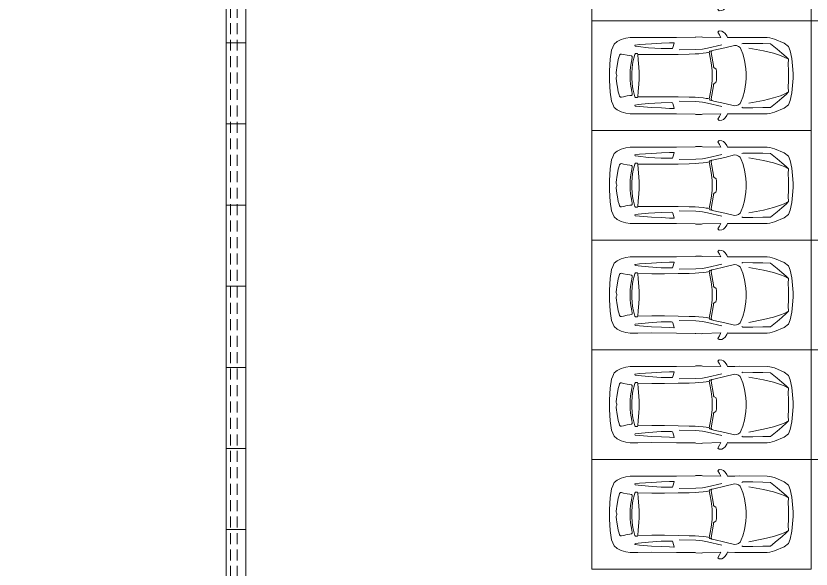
# Model space of a CAD drawing. Header units: metres. Extents: x -13933 to 152404, y -7861 to 21912.
# Drawn here: x 112024 to 113837, y 3559 to 4820 of the extents above; entities that cross this region are included whole.
import ezdxf

# ---------------------------------------------------------------- set-up
doc = ezdxf.new("R2010")
doc.units = ezdxf.units.M
doc.header["$LTSCALE"] = 100
doc.header["$MEASUREMENT"] = 0
doc.linetypes.add('HIDDEN', pattern=[0.375, 0.25, -0.125])
doc.layers.get('0').update_dxf_attribs({"color": 9, "lineweight": 9})
doc.layers.add('04', color=9, linetype='Continuous', lineweight=9)
doc.layers.add('06D', color=9, linetype='Continuous', lineweight=9)

# ---------------------------------------------------------------- blocks, each defined once
blk = doc.blocks.new('p-araba-10')
for points in [[(-193.8, -2.4), (-193.8, 5.3), (-192.9, 22.2), (-191.1, 38.9), (-187.6, 56.6), (-183.4, 66.4), (-173.9, 74.2), (-151.3, 83.5), (-141.2, 86.3), (-134.5, 87.1), (-72.5, 87.3), (-61.4, 87), (-45.8, 86.8), (-44, 86.7), (-42.5, 90.5), (-39.1, 95.9), (-35.3, 99.6), (-31.2, 101.5), (-25.1, 101.9), (-22.6, 99.4), (-26, 92.8), (-28.4, 88.2), (-29.2, 86.7), (12.7, 87.6), (14.7, 88.4), (27.6, 88.2), (29.7, 87.5), (71.7, 87.1), (127.9, 86.7), (160, 87.2), (177.5, 87.1), (187.3, 85.7), (198.4, 82.4), (207, 78), (214.1, 72.2), (217.1, 65), (220, 58.1), (223.2, 37.3), (225, 11.2), (225, -11.2), (223.2, -37.3), (220, -58.1), (217.1, -65), (214.1, -72.2), (207, -78), (198.4, -82.4), (187.3, -85.7), (177.5, -87.1), (160, -87.2), (127.9, -86.7), (71.7, -87.1), (29.7, -87.5), (27.6, -88.2), (14.7, -88.4), (12.7, -87.6), (-29.2, -86.7), (-28.4, -88.2), (-26, -92.8), (-22.6, -99.4), (-25.1, -101.9), (-31.2, -101.5), (-35.3, -99.6), (-39.1, -95.9), (-42.5, -90.5), (-44, -86.7), (-45.8, -86.8), (-61.4, -87), (-72.5, -87.3), (-134.5, -87.1), (-141.2, -86.3), (-151.3, -83.5), (-173.9, -74.2), (-183.4, -66.4), (-187.6, -56.6), (-191.1, -38.9), (-192.9, -22.2), (-193.8, -5.3), (-193.8, 2.4)], [(-93, -62.5), (-126.3, -56.3), (-149.5, -50.6), (-165.5, -45.6), (-173.7, -42.3), (-183.5, -36.9), (-182.7, -25.6), (-183.2, -12.4), (-183.2, 0.2), (-183.2, 12.8), (-182.7, 26), (-183.5, 37.3), (-177.8, 43), (-168.5, 51.5), (-157.6, 60.6), (-142.7, 72.8), (-124.7, 73.2), (-102, 73.6), (-79.4, 73.7), (-76.8, 72.4)], [(-93, 62.8), (-126.3, 56.7), (-149.5, 51), (-165.5, 45.9), (-173.7, 42.6), (-183.5, 37.3), (-182.7, 26), (-183.2, 12.8), (-183.2, 0.2), (-183.2, -12.4), (-182.7, -25.6), (-183.5, -36.9), (-177.8, -42.6), (-168.5, -51.2), (-157.6, -60.2), (-142.7, -72.5), (-124.7, -72.9), (-102, -73.2), (-79.4, -73.3), (-76.8, -72.1)], [(-8.3, -56.7), (-13.4, -57.9), (-38.1, -63.5), (-60.3, -68.8), (-64.9, -68.3), (-69.3, -66.4), (-73, -63.6), (-75.8, -58.3), (-79.1, -49.2), (-82.8, -35.3), (-86.1, -15.4), (-87, -5.3), (-87, 0.2), (-87, 5.7), (-86.1, 15.7), (-82.8, 35.6), (-79.1, 49.6), (-75.8, 58.7), (-73, 63.9), (-69.3, 66.8), (-64.9, 68.6), (-60.3, 69.2), (-38.1, 63.8), (-13.4, 58.2), (-8.3, 57)], [(66.2, 58.6), (27.5, 59.4), (12.7, 60.6), (0.9, 62.9), (-31.5, 70.4)], [(-2.5, -52.9), (-3.1, -54.6), (-4.3, -55.5), (-8.3, -56.7), (-7.3, -54.5), (-7.2, -52.8), (-12.4, -22.8), (-12.7, -19.8), (-13.7, -17.7), (-17.5, -15.6), (-18.7, -14.2), (-19.1, -9.7), (-19.2, -3.2), (-19.2, 0.2), (-19.2, 3.5), (-19.1, 10), (-18.7, 14.5), (-17.5, 15.9), (-13.7, 18.1), (-12.7, 20.1), (-12.4, 23.1), (-7.2, 53.1), (-7.3, 54.8), (-8.3, 57), (-4.3, 55.8), (-3.1, 54.9), (-2.5, 53.3)], [(160.4, 48.6), (128, 48.3), (99.7, 48.3), (68.4, 48.6), (43.2, 49.2), (29.3, 49.7), (20.9, 50.2), (11.4, 51.1), (4.3, 52), (0.7, 52.6), (-2.5, 53.3), (-3.4, 49.8), (-4.9, 41.7), (-6.9, 29.6), (-9.1, 11.9), (-9.1, 2.6), (-9.1, 0.2), (-9.1, -2.2), (-9.1, -11.6), (-6.9, -29.3), (-4.9, -41.4), (-3.4, -49.4), (-2.5, -52.9), (0.7, -52.2), (4.3, -51.7), (11.4, -50.8), (20.9, -49.9), (29.3, -49.3), (43.2, -48.9), (68.4, -48.3), (99.7, -47.9), (128, -47.9), (160.4, -48.3)], [(66.2, -58.2), (27.5, -59), (12.7, -60.3), (0.9, -62.6), (-31.5, -70.1)]]:
    blk.add_lwpolyline(points)
for points in [[(159.5, 66.3), (166.1, 67.2), (167.1, 68.6), (165.9, 69.6), (156.3, 70.9), (128.7, 72.7), (106.1, 73.8), (87.7, 74.9), (77.7, 75), (77.4, 74.3), (80.3, 64), (81.1, 62.1), (83.3, 61.7), (106.9, 62), (135.6, 63.8)], [(169.6, -39.3), (171.3, -30.3), (172.9, -18.6), (173.8, -4.4), (173.8, 0.2), (173.8, 4.7), (172.9, 19), (171.3, 30.6), (169.6, 39.6), (166.8, 48.4), (165.8, 50.4), (160.6, 50.4), (160.4, 48.6), (159, 36.5), (157.5, 19.4), (157, 8.1), (157, 0.2), (157, -7.8), (157.5, -19.1), (159, -36.2), (160.4, -48.3), (160.6, -50.1), (165.8, -50.1), (166.8, -48.1)], [(174.1, -36.1), (175.5, -27.9), (176.6, -19.3), (177.4, -10.5), (177.5, -1.4), (177.5, 0.2), (177.5, 1.8), (177.4, 10.9), (176.6, 19.7), (175.5, 28.2), (174.1, 36.4), (173, 41.1), (173.2, 43.7), (174.5, 45.2), (178.1, 45.7), (184.1, 46.5), (193.2, 48.4), (197.4, 49.4), (199.8, 49.3), (201.7, 47.1), (202.6, 43.6), (204.7, 36.9), (206.7, 26.7), (208.2, 18.6), (209.1, 12.5), (209.7, 6.9), (209.5, 5), (208.6, 3), (207.7, 1.2), (207.7, 0.2), (207.7, -0.9), (208.6, -2.7), (208.6, -2.7), (209.5, -4.6), (209.7, -6.6), (209.1, -12.1), (208.2, -18.3), (206.7, -26.4), (204.7, -36.5), (202.6, -43.3), (201.7, -46.8), (199.8, -49), (197.4, -49.1), (193.2, -48.1), (184.1, -46.1), (178.1, -45.3), (174.5, -44.9), (173.2, -43.4), (173, -40.8)], [(159.5, -66), (166.1, -66.9), (167.1, -68.2), (165.9, -69.3), (156.3, -70.5), (128.7, -72.4), (106.1, -73.5), (87.7, -74.5), (77.7, -74.7), (77.4, -74), (80.3, -63.7), (81.1, -61.7), (83.3, -61.4), (106.9, -61.6), (135.6, -63.5)]]:
    blk.add_lwpolyline(points, close=True)
blk = doc.blocks.new('p-carpark_std')
at = {"layer": '06D'}
blk.add_lwpolyline([(-500, -125), (0, -125), (0, 125), (-500, 125)], close=True, dxfattribs=at)
at = {"layer": '04'}
blk.add_blockref('p-araba-10', (-265, 0), dxfattribs=at)

msp = doc.modelspace()

# ---------------------------------------------------------------- linework, layer by layer
for points in [[(111468.3, 3278.3), (111513.3, 3278.3), (111513.3, 5638.7), (112503.3, 5638.7), (112503.3, 3278.3), (112548.3, 3278.3), (112548.3, 5683.7), (111468.3, 5683.7), (111468.3, 3278.3)], [(112548.3, 4758.7), (112503.3, 4758.7)], [(112548.3, 4573.7), (112503.3, 4573.7)], [(112548.3, 4388.7), (112503.3, 4388.7)], [(112548.3, 4203.7), (112503.3, 4203.7)], [(112548.3, 4018.7), (112503.3, 4018.7)], [(112548.3, 3833.7), (112503.3, 3833.7)], [(112548.3, 3648.7), (112503.3, 3648.7)]]:
    msp.add_lwpolyline(points)
at = {"layer": '06D'}
msp.add_lwpolyline([(112548.3, 3278.3), (112548.3, 5683.7), (111468.3, 5683.7), (111468.3, 3278.3)], close=True, dxfattribs=at)
at = {"layer": '06D', "linetype": 'HIDDEN'}
for points in [[(112528.3, 3278.3), (112528.3, 5663.7), (111488.3, 5663.7), (111488.3, 3278.3), (111488.3, 3278.3)], [(112513.3, 3278.3), (112513.3, 5648.7), (111503.3, 5648.7), (111503.3, 3278.3)]]:
    msp.add_lwpolyline(points, dxfattribs=at)

# ---------------------------------------------------------------- block references
at = {"layer": '04', "xscale": -1}
for p in [(113337.5, 4933.7), (113837.5, 4933.7), (113337.5, 4683.7), (113337.5, 4433.7), (113337.5, 4183.7), (113837.5, 4183.7), (113337.5, 3933.7), (113837.5, 3933.7), (113337.5, 3683.7)]:
    msp.add_blockref('p-carpark_std', p, dxfattribs=at)

doc.saveas('drawing.dxf')
